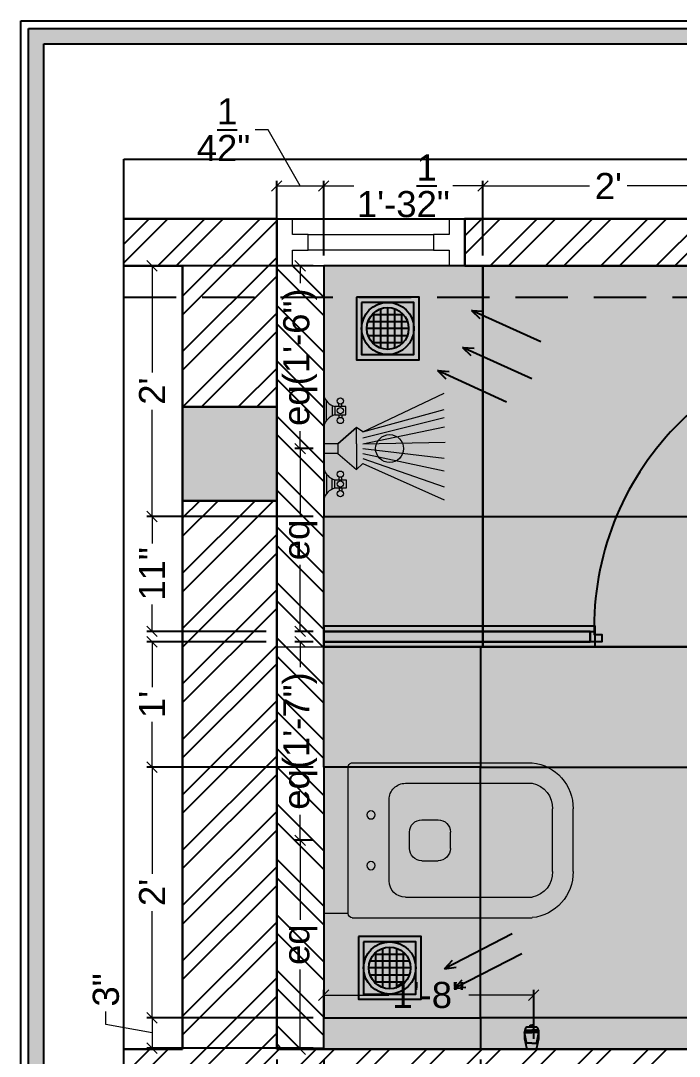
# Model space of a CAD drawing. Header units: millimetres. Extents: x 56222 to 3066687, y -650199 to -121287.
# Drawn here: x 155882.1 to 155945.1, y -180350.6 to -180251.5 of the extents above; entities that cross this region are included whole.
import ezdxf

# ---------------------------------------------------------------- set-up
doc = ezdxf.new("R2010")
doc.units = ezdxf.units.MM
doc.header["$MEASUREMENT"] = 0
doc.header["$PDMODE"] = 35
doc.linetypes.add('HIDDEN', pattern=[0.375, 0.25, -0.125])
doc.layers.get('Defpoints').update_dxf_attribs({"color": 220})
for name, color, linetype in [('AR ELE-5', 134, 'Continuous'), ('SANIT', 232, 'Continuous'), ('WC-DET', 8, 'Continuous')]:
    doc.layers.add(name, color=color, linetype=linetype)
for name, color, linetype, lineweight in [('BEAM', 160, 'HIDDEN', 25), ('COLUMN', 1, 'Continuous', 30), ('dim05', 1, 'Continuous', 13), ('ELEVATION', 250, 'Continuous', 9), ('FIRST FLOOR', 7, 'Continuous', 9), ('FIRST FLOOR ( DW_RAIL )', 7, 'Continuous', 9), ('FIRST FLOOR_( PLine )_', 251, 'Continuous', 30), ('FURNITURE', 32, 'Continuous', 9), ('NAME PLATE', 7, 'Continuous', 25), ('UTILITY', 48, 'Continuous', 9), ('wall', 7, 'Continuous', 30), ('XX~SLAB ( BEAM )~ ( DIM )', 7, 'Continuous', 9)]:
    doc.layers.add(name, color=color, linetype=linetype, lineweight=lineweight)
doc.layers.add('hatch', color=253, linetype='Continuous', lineweight=0, transparency=0.4)
doc.layers.add('XX~SLAB ( PLINE )', color=251, linetype='Continuous', plot=False)
doc.styles.add('Arial', font='arial.ttf')
doc.styles.get("Standard").update_dxf_attribs({"font": 'arial.ttf', "height": 6})
doc.dimstyles.new('ISO-25', dxfattribs={"dimtxt": 2.5, "dimasz": 1, "dimexe": 0.5, "dimexo": 1, "dimtad": 0, "dimdec": 1, "dimlunit": 4, "dimtxsty": 'Standard', "dimblk": 'OBLIQUE', "dimcen": 2.5, "dimclrd": 1, "dimclre": 1, "dimclrt": 5, "dimadec": 0, "dimazin": 0, "dimtfac": 1, "dimtdec": 1, "dimtmove": 0, "dimatfit": 3, "dimfxl": 1, "dimlwd": -1, "dimarcsym": 0})
pattern_1 = [(45, (2741.4445, 626.1896), (-2.65165043, 2.65165043), []), (45, (2743.2123, 626.1896), (-2.65165043, 2.65165043), [])]

# ---------------------------------------------------------------- blocks, each defined once
blk = doc.blocks.new('A$C07311617')
at = {"layer": 'UTILITY'}
h = blk.add_hatch(color=7, dxfattribs=at)
h.paths.add_polyline_path([(-3.127, 2.017), (-3.127, 0), (-3.743, 0), (-3.743, 0.463), (-3.743, 1.416)])
h.paths.add_polyline_path([(-3.127, 0), (-3.127, -0.463), (-3.127, -2.017), (-3.743, -1.592), (-3.743, -0.463), (-3.743, 0)])
h = blk.add_hatch(color=7, dxfattribs=at)
h.paths.add_polyline_path([(0, 0.463), (0, 0), (-1.347, 0), (-1.347, 0.463)])
h.paths.add_polyline_path([(0, 0), (0, -0.463), (-1.347, -0.463), (-1.347, 0)])
at = {"layer": 'UTILITY', "color": 7}
for p, q in [((-3.743, 1.416), (-11.524, 4.901)), ((-1.735, 3.788), (-1.735, 4.055)), ((-1.468, 3.788), (-1.468, 4.055)), ((-0.267, 2.443), (-0.267, 4.331)), ((-3.743, 0.939), (-11.524, 3.663)), ((-1.735, 2.987), (-1.735, 2.72)), ((-1.468, 2.987), (-1.468, 2.72)), ((-0.801, 3.901), (-0.801, 2.882)), ((-3.743, 0.463), (-11.524, 2.152)), ((-3.127, 2.017), (-3.743, 1.416)), ((-3.127, -0.463), (-3.127, 2.017)), ((-1.347, 0.463), (-3.127, 2.017)), ((-3.127, 0.463), (-3.127, 1.416)), ((-3.743, 0), (-11.524, 0.925)), ((-1.347, -0.463), (-1.347, 0.463)), ((-1.347, 0.463), (0, 0.463)), ((0, -0.463), (0, 0.463)), ((-3.743, -0.463), (-11.621, -0.605)), ((-3.743, -0.463), (-11.574, -2.089)), ((-3.127, -0.463), (-3.127, -2.017)), ((-1.347, -0.463), (-3.127, -2.017)), ((-1.347, -0.463), (0, -0.463)), ((-3.743, -1.027), (-11.524, -2.957)), ((-3.743, -1.592), (-11.524, -5.299)), ((-3.743, -1.592), (-11.524, -3.73)), ((-3.743, -1.592), (-3.127, -2.017)), ((-1.735, -3.219), (-1.735, -2.952)), ((-1.468, -3.219), (-1.468, -2.952)), ((-0.267, -2.676), (-0.267, -4.564)), ((-0.801, -4.133), (-0.801, -3.115)), ((-1.735, -4.02), (-1.735, -4.287)), ((-1.468, -4.02), (-1.468, -4.287))]:
    blk.add_line(p, q, dxfattribs=at)
for points in [[(-1.068, 2.987), (-2.136, 2.987), (-2.136, 3.788), (-1.068, 3.788)], [(-1.068, -3.219), (-2.136, -3.219), (-2.136, -4.02), (-1.068, -4.02)]]:
    blk.add_lwpolyline(points, close=True, dxfattribs=at)
for points in [[(-1.347, 0.463), (-3.127, 2.017)], [(-3.127, -2.017), (-1.347, -0.463)]]:
    blk.add_lwpolyline(points, dxfattribs=at)
for centre, radius in [((-1.602, 4.321), 0.298), ((-1.602, 3.387), 0.298), ((-1.602, 2.453), 0.298), ((-6.306, 0), 1.335), ((-1.602, -2.685), 0.298), ((-1.602, -3.62), 0.298), ((-1.602, -4.554), 0.298)]:
    blk.add_circle(centre, radius, dxfattribs=at)
for centre, start, end in [((-1.468, 5.256), 285.25514, 344.74494), ((-1.468, 1.518), 15.25506, 74.74486), ((-1.468, -1.751), 285.25514, 344.74494), ((-1.468, -5.488), 15.25506, 74.74486)]:
    blk.add_arc(centre, 1.522, start, end, dxfattribs=at)
blk = doc.blocks.new('A$C775F2B7C')
at = {"layer": 'WC-DET', "color": 7}
for points in [[(0.0199, 0.0758), (0.0069, 0.0758, 0.150223), (0, 0.0598), (0, 0.0369), (0.0069, 0.004, 0.333354), (0.0114, 0), (0.0248, 0), (0.0382, 0, 0.333354), (0.0427, 0.004), (0.0496, 0.0369), (0.0496, 0.0598, 0.150223), (0.0427, 0.0758), (0.0297, 0.0758)], [(0.0199, 0.0758), (0.0199, 0.0819, -0.414214), (0.0206, 0.0826), (0.0248, 0.0826)], [(0.0248, 0.0758), (0.0199, 0.0758, 0.150223)], [(0.0297, 0.0758), (0.0297, 0.0819, 0.414214), (0.0289, 0.0826), (0.0248, 0.0826)], [(0.025, 0.0202), (0.0118, 0.0202, -0.354974), (0.0072, 0.0233), (0, 0.0572)], [(0.0246, 0.0202), (0.0378, 0.0202, 0.354974), (0.0423, 0.0233), (0.0496, 0.0572)]]:
    blk.add_lwpolyline(points, format="xyb", dxfattribs=at)
blk.add_lwpolyline([(0.0297, 0.0758), (0.0248, 0.0758)], dxfattribs=at)
at = {"layer": 'WC-DET'}
for points in [[(0, 0.0575), (0.0248, 0.0575)], [(0.0005, 0.0627), (0.0248, 0.0627)], [(0.0011, 0.0651), (0.0248, 0.0651)], [(0.0485, 0.0651), (0.0248, 0.0651)], [(0.0491, 0.0627), (0.0248, 0.0627)], [(0.0496, 0.0575), (0.0248, 0.0575)]]:
    blk.add_lwpolyline(points, dxfattribs=at)
blk = doc.blocks.new('NAHNYsquare')
at = {"color": 253}
for p, q in [((3, -0.986), (3, -4.986)), ((4.491, -1.652), (1.509, -1.652)), ((1.667, -4.476), (1.667, -1.495)), ((2.333, -4.871), (2.333, -1.1)), ((3.667, -4.871), (3.667, -1.1)), ((4.333, -4.476), (4.333, -1.495)), ((4.886, -2.319), (1.114, -2.319)), ((5, -2.986), (1, -2.986)), ((4.886, -3.652), (1.114, -3.652)), ((4.491, -4.319), (1.509, -4.319))]:
    blk.add_line(p, q, dxfattribs=at)
for points in [[(0, -5.986), (6, -5.986), (6, 0.014), (0, 0.014)], [(0.5, -5.486), (5.5, -5.486), (5.5, -0.486), (0.5, -0.486)]]:
    blk.add_lwpolyline(points, close=True)
for radius in [2.5, 2]:
    blk.add_circle((3, -2.986), radius)
blk = doc.blocks.new('_Oblique')
at = {"layer": 'wall', "color": 0, "lineweight": -2}
blk.add_line((-0.5, -0.5), (0.5, 0.5), dxfattribs=at)
blk = doc.blocks.new('*D837')
at = {"layer": 'Defpoints', "color": 0, "lineweight": 25, "transparency": 16777216}
for p in [(155906.598, -180349.965), (155911.098, -180349.965), (155906.598, -180357.773)]:
    blk.add_point(p, dxfattribs=at)
at = {"layer": 'dim05', "color": 1, "linetype": 'Continuous', "lineweight": -2, "transparency": 16777216}
for p, q in [((155906.598, -180350.965), (155906.598, -180358.273)), ((155911.098, -180350.965), (155911.098, -180358.273))]:
    blk.add_line(p, q, dxfattribs=at)
at = {"layer": 'dim05', "color": 1, "linetype": 'Continuous', "transparency": 16777216}
for p, q in [((155911.098, -180357.773), (155906.598, -180357.773)), ((155908.848, -180357.773), (155911.368, -180367.129)), ((155911.368, -180367.129), (155912.618, -180367.129))]:
    blk.add_line(p, q, dxfattribs=at)
at = {"layer": 'dim05', "color": 1, "transparency": 16777216, "rotation": 180}
blk.add_blockref('_Oblique', (155906.598, -180357.773), dxfattribs=at)
at = {"layer": 'dim05', "color": 1, "transparency": 16777216}
blk.add_blockref('_Oblique', (155911.098, -180357.773), dxfattribs=at)
at = {"layer": 'dim05', "color": 5, "lineweight": 25, "transparency": 16777216, "insert": (155915.642, -180367.129), "char_height": 2.5, "attachment_point": 5, "style": 'Arial'}
blk.add_mtext('4{\\H1x;\\S1/2;}"', dxfattribs=at)
blk = doc.blocks.new('*D838')
at = {"layer": 'Defpoints', "color": 0, "lineweight": 25, "transparency": 16777216}
for p in [(155894.67, -180322.965), (155911.098, -180322.965), (155911.098, -180346.965)]:
    blk.add_point(p, dxfattribs=at)
at = {"layer": 'dim05', "color": 1, "linetype": 'Continuous', "lineweight": -2, "transparency": 16777216}
for p, q in [((155910.098, -180322.965), (155894.17, -180322.965)), ((155910.098, -180346.965), (155894.17, -180346.965))]:
    blk.add_line(p, q, dxfattribs=at)
at = {"layer": 'dim05', "color": 1, "linetype": 'Continuous', "transparency": 16777216}
for p, q in [((155894.67, -180322.965), (155894.67, -180333.169)), ((155894.67, -180346.965), (155894.67, -180336.762))]:
    blk.add_line(p, q, dxfattribs=at)
at = {"layer": 'dim05', "color": 1, "transparency": 16777216}
for p, rotation in [((155894.67, -180322.965), 90), ((155894.67, -180346.965), 270)]:
    blk.add_blockref('_Oblique', p, dxfattribs=dict(at, rotation=rotation))
at = {"layer": 'dim05', "color": 5, "lineweight": 25, "transparency": 16777216, "insert": (155894.67, -180334.965), "char_height": 2.5, "attachment_point": 5, "rotation": 90, "style": 'Arial'}
blk.add_mtext("2'", dxfattribs=at)
blk = doc.blocks.new('*D839')
at = {"layer": 'Defpoints', "color": 0, "lineweight": 25, "transparency": 16777216}
for p in [(155894.67, -180310.965), (155906.598, -180310.965), (155911.098, -180322.965)]:
    blk.add_point(p, dxfattribs=at)
at = {"layer": 'dim05', "color": 1, "linetype": 'Continuous', "lineweight": -2, "transparency": 16777216}
for p, q in [((155905.598, -180310.965), (155894.17, -180310.965)), ((155910.098, -180322.965), (155894.17, -180322.965))]:
    blk.add_line(p, q, dxfattribs=at)
at = {"layer": 'dim05', "color": 1, "linetype": 'Continuous', "transparency": 16777216}
for p, q in [((155894.67, -180310.965), (155894.67, -180315.308)), ((155894.67, -180322.965), (155894.67, -180318.623))]:
    blk.add_line(p, q, dxfattribs=at)
at = {"layer": 'dim05', "color": 1, "transparency": 16777216}
for p, rotation in [((155894.67, -180310.965), 90), ((155894.67, -180322.965), 270)]:
    blk.add_blockref('_Oblique', p, dxfattribs=dict(at, rotation=rotation))
at = {"layer": 'dim05', "color": 5, "lineweight": 25, "transparency": 16777216, "insert": (155894.67, -180316.965), "char_height": 2.5, "attachment_point": 5, "rotation": 90, "style": 'Arial'}
blk.add_mtext("1'", dxfattribs=at)
blk = doc.blocks.new('*D840')
at = {"layer": 'Defpoints', "color": 0, "lineweight": 25, "transparency": 16777216}
for p in [(155894.67, -180298.965), (155911.098, -180298.965), (155906.598, -180309.965)]:
    blk.add_point(p, dxfattribs=at)
at = {"layer": 'dim05', "color": 1, "linetype": 'Continuous', "lineweight": -2, "transparency": 16777216}
for p, q in [((155910.098, -180298.965), (155894.17, -180298.965)), ((155905.598, -180309.965), (155894.17, -180309.965))]:
    blk.add_line(p, q, dxfattribs=at)
at = {"layer": 'dim05', "color": 1, "linetype": 'Continuous', "transparency": 16777216}
for p, q in [((155894.67, -180298.965), (155894.67, -180301.55)), ((155894.67, -180309.965), (155894.67, -180307.381))]:
    blk.add_line(p, q, dxfattribs=at)
at = {"layer": 'dim05', "color": 1, "transparency": 16777216}
for p, rotation in [((155894.67, -180298.965), 90), ((155894.67, -180309.965), 270)]:
    blk.add_blockref('_Oblique', p, dxfattribs=dict(at, rotation=rotation))
at = {"layer": 'dim05', "color": 5, "lineweight": 25, "transparency": 16777216, "insert": (155894.67, -180304.465), "char_height": 2.5, "attachment_point": 5, "rotation": 90, "style": 'Arial'}
blk.add_mtext('11"', dxfattribs=at)
blk = doc.blocks.new('*D841')
at = {"layer": 'Defpoints', "color": 0, "lineweight": 25, "transparency": 16777216}
for p in [(155911.098, -180267.325), (155906.598, -180274.965), (155911.098, -180274.965)]:
    blk.add_point(p, dxfattribs=at)
at = {"layer": 'dim05', "color": 1, "linetype": 'Continuous', "transparency": 16777216}
for p, q in [((155905.782, -180261.934), (155904.532, -180261.934)), ((155908.848, -180267.325), (155905.782, -180261.934)), ((155906.598, -180267.325), (155911.098, -180267.325))]:
    blk.add_line(p, q, dxfattribs=at)
at = {"layer": 'dim05', "color": 1, "linetype": 'Continuous', "lineweight": -2, "transparency": 16777216}
for p, q in [((155906.598, -180273.965), (155906.598, -180266.825)), ((155911.098, -180273.965), (155911.098, -180266.825))]:
    blk.add_line(p, q, dxfattribs=at)
at = {"layer": 'dim05', "color": 1, "transparency": 16777216, "rotation": 180}
blk.add_blockref('_Oblique', (155906.598, -180267.325), dxfattribs=at)
at = {"layer": 'dim05', "color": 1, "transparency": 16777216}
blk.add_blockref('_Oblique', (155911.098, -180267.325), dxfattribs=at)
at = {"layer": 'dim05', "color": 5, "lineweight": 25, "transparency": 16777216, "insert": (155901.509, -180261.934), "char_height": 2.5, "attachment_point": 5, "style": 'Arial'}
blk.add_mtext('4{\\H1x;\\S1/2;}"', dxfattribs=at)
blk = doc.blocks.new('*D842')
at = {"layer": 'Defpoints', "color": 0, "lineweight": 25, "transparency": 16777216}
for p in [(155926.348, -180267.325), (155911.098, -180274.965), (155926.348, -180274.965)]:
    blk.add_point(p, dxfattribs=at)
at = {"layer": 'dim05', "color": 1, "linetype": 'Continuous', "lineweight": -2, "transparency": 16777216}
for p, q in [((155911.098, -180273.965), (155911.098, -180266.825)), ((155926.348, -180273.965), (155926.348, -180266.825))]:
    blk.add_line(p, q, dxfattribs=at)
at = {"layer": 'dim05', "color": 1, "linetype": 'Continuous', "transparency": 16777216}
for p, q in [((155911.098, -180267.325), (155913.981, -180267.325)), ((155926.348, -180267.325), (155923.464, -180267.325))]:
    blk.add_line(p, q, dxfattribs=at)
at = {"layer": 'dim05', "color": 1, "transparency": 16777216, "rotation": 180}
blk.add_blockref('_Oblique', (155911.098, -180267.325), dxfattribs=at)
at = {"layer": 'dim05', "color": 1, "transparency": 16777216}
blk.add_blockref('_Oblique', (155926.348, -180267.325), dxfattribs=at)
at = {"layer": 'dim05', "color": 5, "lineweight": 25, "transparency": 16777216, "insert": (155918.723, -180267.325), "char_height": 2.5, "attachment_point": 5, "style": 'Arial'}
blk.add_mtext('1\'-3{\\H1x;\\S1/2;}"', dxfattribs=at)
blk = doc.blocks.new('*D843')
at = {"layer": 'Defpoints', "color": 0, "lineweight": 25, "transparency": 16777216}
for p in [(155926.348, -180267.325), (155926.348, -180274.965), (155950.348, -180274.965)]:
    blk.add_point(p, dxfattribs=at)
at = {"layer": 'dim05', "color": 1, "linetype": 'Continuous', "lineweight": -2, "transparency": 16777216}
for p, q in [((155926.348, -180273.965), (155926.348, -180266.825)), ((155950.348, -180273.965), (155950.348, -180266.825))]:
    blk.add_line(p, q, dxfattribs=at)
at = {"layer": 'dim05', "color": 1, "linetype": 'Continuous', "transparency": 16777216}
for p, q in [((155926.348, -180267.325), (155936.551, -180267.325)), ((155950.348, -180267.325), (155940.144, -180267.325))]:
    blk.add_line(p, q, dxfattribs=at)
at = {"layer": 'dim05', "color": 1, "transparency": 16777216, "rotation": 180}
blk.add_blockref('_Oblique', (155926.348, -180267.325), dxfattribs=at)
at = {"layer": 'dim05', "color": 1, "transparency": 16777216}
blk.add_blockref('_Oblique', (155950.348, -180267.325), dxfattribs=at)
at = {"layer": 'dim05', "color": 5, "lineweight": 25, "transparency": 16777216, "insert": (155938.348, -180267.325), "char_height": 2.5, "attachment_point": 5, "style": 'Arial'}
blk.add_mtext("2'", dxfattribs=at)
blk = doc.blocks.new('*D854')
at = {"layer": 'Defpoints', "color": 0, "lineweight": 25, "transparency": 16777216}
for p in [(155926.098, -180349.965), (155950.348, -180349.965), (155950.348, -180357.773)]:
    blk.add_point(p, dxfattribs=at)
at = {"layer": 'dim05', "color": 1, "linetype": 'Continuous', "lineweight": -2, "transparency": 16777216}
for p, q in [((155926.098, -180350.965), (155926.098, -180358.273)), ((155950.348, -180350.965), (155950.348, -180358.273))]:
    blk.add_line(p, q, dxfattribs=at)
at = {"layer": 'dim05', "color": 1, "linetype": 'Continuous', "transparency": 16777216}
for p, q in [((155926.098, -180357.773), (155936.426, -180357.773)), ((155950.348, -180357.773), (155940.019, -180357.773))]:
    blk.add_line(p, q, dxfattribs=at)
at = {"layer": 'dim05', "color": 1, "transparency": 16777216, "rotation": 180}
blk.add_blockref('_Oblique', (155926.098, -180357.773), dxfattribs=at)
at = {"layer": 'dim05', "color": 1, "transparency": 16777216}
blk.add_blockref('_Oblique', (155950.348, -180357.773), dxfattribs=at)
at = {"layer": 'dim05', "color": 5, "lineweight": 25, "transparency": 16777216, "insert": (155938.223, -180357.773), "char_height": 2.5, "attachment_point": 5, "style": 'Arial'}
blk.add_mtext("2'", dxfattribs=at)
blk = doc.blocks.new('*D855')
at = {"layer": 'Defpoints', "color": 0, "lineweight": 25, "transparency": 16777216}
for p in [(155911.098, -180349.965), (155926.098, -180349.965), (155911.098, -180357.773)]:
    blk.add_point(p, dxfattribs=at)
at = {"layer": 'dim05', "color": 1, "linetype": 'Continuous', "lineweight": -2, "transparency": 16777216}
for p, q in [((155911.098, -180350.965), (155911.098, -180358.273)), ((155926.098, -180350.965), (155926.098, -180358.273))]:
    blk.add_line(p, q, dxfattribs=at)
at = {"layer": 'dim05', "color": 1, "linetype": 'Continuous', "transparency": 16777216}
for p, q in [((155911.098, -180357.773), (155914.767, -180357.773)), ((155926.098, -180357.773), (155922.428, -180357.773))]:
    blk.add_line(p, q, dxfattribs=at)
at = {"layer": 'dim05', "color": 1, "transparency": 16777216, "rotation": 180}
blk.add_blockref('_Oblique', (155911.098, -180357.773), dxfattribs=at)
at = {"layer": 'dim05', "color": 1, "transparency": 16777216}
blk.add_blockref('_Oblique', (155926.098, -180357.773), dxfattribs=at)
at = {"layer": 'dim05', "color": 5, "lineweight": 25, "transparency": 16777216, "insert": (155918.598, -180357.773), "char_height": 2.5, "attachment_point": 5, "style": 'Arial'}
blk.add_mtext('1\'-3"', dxfattribs=at)
blk = doc.blocks.new('*D856')
at = {"layer": 'Defpoints', "color": 0, "lineweight": 25, "transparency": 16777216}
for p in [(155911.098, -180346.965), (155894.67, -180349.871), (155911.098, -180349.871)]:
    blk.add_point(p, dxfattribs=at)
at = {"layer": 'dim05', "color": 1, "linetype": 'Continuous', "transparency": 16777216}
for p, q in [((155890.26, -180347.604), (155890.26, -180346.354)), ((155894.67, -180346.965), (155894.67, -180349.871)), ((155894.67, -180348.418), (155890.26, -180347.604))]:
    blk.add_line(p, q, dxfattribs=at)
at = {"layer": 'dim05', "color": 1, "linetype": 'Continuous', "lineweight": -2, "transparency": 16777216}
for p, q in [((155910.098, -180346.965), (155894.17, -180346.965)), ((155910.098, -180349.871), (155894.17, -180349.871))]:
    blk.add_line(p, q, dxfattribs=at)
at = {"layer": 'dim05', "color": 1, "transparency": 16777216}
for p, rotation in [((155894.67, -180346.965), 90), ((155894.67, -180349.871), 270)]:
    blk.add_blockref('_Oblique', p, dxfattribs=dict(at, rotation=rotation))
at = {"layer": 'dim05', "color": 5, "lineweight": 25, "transparency": 16777216, "insert": (155890.26, -180344.293), "char_height": 2.5, "attachment_point": 5, "rotation": 90, "style": 'Arial'}
blk.add_mtext('3"', dxfattribs=at)
blk = doc.blocks.new('*D858')
at = {"layer": 'Defpoints', "color": 0, "lineweight": 25, "transparency": 16777216}
for p in [(155894.67, -180274.965), (155911.098, -180274.965), (155911.098, -180298.965)]:
    blk.add_point(p, dxfattribs=at)
at = {"layer": 'dim05', "color": 1, "linetype": 'Continuous', "lineweight": -2, "transparency": 16777216}
for p, q in [((155910.098, -180274.965), (155894.17, -180274.965)), ((155910.098, -180298.965), (155894.17, -180298.965))]:
    blk.add_line(p, q, dxfattribs=at)
at = {"layer": 'dim05', "color": 1, "linetype": 'Continuous', "transparency": 16777216}
for p, q in [((155894.67, -180274.965), (155894.67, -180285.169)), ((155894.67, -180298.965), (155894.67, -180288.762))]:
    blk.add_line(p, q, dxfattribs=at)
at = {"layer": 'dim05', "color": 1, "transparency": 16777216}
for p, rotation in [((155894.67, -180274.965), 90), ((155894.67, -180298.965), 270)]:
    blk.add_blockref('_Oblique', p, dxfattribs=dict(at, rotation=rotation))
at = {"layer": 'dim05', "color": 5, "lineweight": 25, "transparency": 16777216, "insert": (155894.67, -180286.965), "char_height": 2.5, "attachment_point": 5, "rotation": 90, "style": 'Arial'}
blk.add_mtext("2'", dxfattribs=at)
blk = doc.blocks.new('A$C3EC62B37')
at = {"layer": 'FURNITURE', "lineweight": 30, "ltscale": 0.25, "true_color": 0xffffff}
h = blk.add_hatch(color=7, dxfattribs=at)
h.dxf.hatch_style = 1
h.paths.add_polyline_path([(-12.217, 0), (-12.217, 2.348), (-26.261, 2.348), (-26.261, 0)])
h.paths.add_polyline_path([(-26.261, 2.348), (-12.217, 2.348, 0.414214), (-11.826, 2.739), (-11.826, 19.957, 0.388639), (-16.239, 23.87), (-22.378, 23.87, 0.379499), (-26.652, 19.957), (-26.652, 2.739, 0.414214)])
h.paths.add_polyline_path([(-15.348, 6.261), (-23.13, 6.261, -0.414214), (-24.695, 7.826), (-24.695, 19.957, -0.349567), (-22.372, 21.913), (-16.239, 21.913, -0.364948), (-13.782, 19.957), (-13.782, 7.826, -0.414214)], flags=16)
h.paths.add_polyline_path([(-18.456, 8.217), (-20.022, 8.217, -0.414214), (-21.195, 9.391), (-21.195, 10.957, -0.414214), (-20.022, 12.13), (-18.456, 12.13, -0.414214), (-17.282, 10.957), (-17.282, 9.391, -0.414214)], flags=0)
h.paths.add_polyline_path([(-22.056, 4.525, -1), (-21.273, 4.525, -1)], flags=16)
at = {"layer": 'FURNITURE', "color": 0, "linetype": 'ByBlock', "lineweight": -2}
for p, q in [((-22.239, 23.87), (-16.239, 23.87)), ((-22.239, 21.913), (-16.239, 21.913)), ((-26.652, 2.739), (-26.652, 19.957)), ((-24.695, 7.826), (-24.695, 19.957)), ((-13.782, 7.826), (-13.782, 19.957)), ((-11.826, 2.739), (-11.826, 19.957)), ((-20.022, 12.13), (-18.456, 12.13)), ((-21.195, 9.391), (-21.195, 10.957)), ((-17.282, 9.391), (-17.282, 10.957)), ((-20.022, 8.217), (-18.456, 8.217)), ((-23.13, 6.261), (-15.348, 6.261)), ((-26.261, 2.348), (-12.217, 2.348)), ((-26.261, 2.348), (-26.261, 0)), ((-12.217, 2.348), (-12.217, 0)), ((-26.261, 0), (-12.217, 0)), ((-26.261, 0), (-12.217, 0))]:
    blk.add_line(p, q, dxfattribs=at)
for centre in [(-21.665, 4.525), (-16.813, 4.525)]:
    blk.add_circle(centre, 0.391, dxfattribs=at)
for centre, radius, start, end in [((-22.308, 19.503), 4.367, 89.08725, 174.03952), ((-16.169, 19.503), 4.367, 5.96048, 90.91275), ((-22.305, 19.476), 2.438, 88.43702, 168.63483), ((-16.172, 19.476), 2.438, 11.36517, 91.56298), ((-20.022, 10.957), 1.174, 90, 180), ((-18.456, 10.957), 1.174, 0, 90), ((-20.022, 9.391), 1.174, 180, 270), ((-18.456, 9.391), 1.174, 270, 0), ((-23.13, 7.826), 1.565, 180, 270), ((-15.348, 7.826), 1.565, 270, 0), ((-26.261, 2.739), 0.391, 180, 270), ((-12.217, 2.739), 0.391, 270, 0)]:
    blk.add_arc(centre, radius, start, end, dxfattribs=at)
blk = doc.blocks.new('*D889')
at = {"layer": 'Defpoints', "color": 0, "lineweight": 25, "transparency": 16777216}
for p in [(155931.202, -180344.794), (155911.098, -180349.871), (155931.202, -180349.965)]:
    blk.add_point(p, dxfattribs=at)
at = {"layer": 'dim05', "color": 1, "linetype": 'Continuous', "lineweight": -2, "transparency": 16777216}
for p, q in [((155911.098, -180348.871), (155911.098, -180344.294)), ((155931.202, -180348.965), (155931.202, -180344.294))]:
    blk.add_line(p, q, dxfattribs=at)
at = {"layer": 'dim05', "color": 1, "linetype": 'Continuous', "transparency": 16777216}
for p, q in [((155911.098, -180344.794), (155917.32, -180344.794)), ((155931.202, -180344.794), (155924.98, -180344.794))]:
    blk.add_line(p, q, dxfattribs=at)
at = {"layer": 'dim05', "color": 1, "transparency": 16777216, "rotation": 180}
blk.add_blockref('_Oblique', (155911.098, -180344.794), dxfattribs=at)
at = {"layer": 'dim05', "color": 1, "transparency": 16777216}
blk.add_blockref('_Oblique', (155931.202, -180344.794), dxfattribs=at)
at = {"layer": 'dim05', "color": 5, "lineweight": 25, "transparency": 16777216, "insert": (155921.15, -180344.794), "char_height": 2.5, "attachment_point": 5, "style": 'Arial'}
blk.add_mtext('1\'-8"', dxfattribs=at)
blk = doc.blocks.new('*D890')
at = {"layer": 'Defpoints', "color": 0, "lineweight": 25, "transparency": 16777216}
for p in [(155908.848, -180329.965), (155911.098, -180329.965), (155911.098, -180349.965)]:
    blk.add_point(p, dxfattribs=at)
at = {"layer": 'dim05', "color": 1, "linetype": 'Continuous', "lineweight": -2, "transparency": 16777216}
for p, q in [((155910.098, -180329.965), (155908.348, -180329.965)), ((155910.098, -180349.965), (155908.348, -180349.965))]:
    blk.add_line(p, q, dxfattribs=at)
at = {"layer": 'dim05', "color": 1, "linetype": 'Continuous', "transparency": 16777216}
for p, q in [((155908.848, -180329.965), (155908.848, -180337.587)), ((155908.848, -180349.965), (155908.848, -180342.343))]:
    blk.add_line(p, q, dxfattribs=at)
at = {"layer": 'dim05', "color": 1, "transparency": 16777216}
for p, rotation in [((155908.848, -180329.965), 90), ((155908.848, -180349.965), 270)]:
    blk.add_blockref('_Oblique', p, dxfattribs=dict(at, rotation=rotation))
at = {"layer": 'dim05', "color": 5, "lineweight": 25, "transparency": 16777216, "insert": (155908.848, -180339.965), "char_height": 2.5, "attachment_point": 5, "rotation": 90, "style": 'Arial'}
blk.add_mtext('eq', dxfattribs=at)
blk = doc.blocks.new('*D891')
at = {"layer": 'Defpoints', "color": 0, "lineweight": 25, "transparency": 16777216}
for p in [(155908.848, -180310.965), (155911.098, -180310.965), (155911.098, -180329.965)]:
    blk.add_point(p, dxfattribs=at)
at = {"layer": 'dim05', "color": 1, "linetype": 'Continuous', "lineweight": -2, "transparency": 16777216}
for p, q in [((155910.098, -180310.965), (155908.348, -180310.965)), ((155910.098, -180329.965), (155908.348, -180329.965))]:
    blk.add_line(p, q, dxfattribs=at)
at = {"layer": 'dim05', "color": 1, "linetype": 'Continuous', "transparency": 16777216}
for p, q in [((155908.848, -180310.965), (155908.848, -180313.385)), ((155908.848, -180329.965), (155908.848, -180327.546))]:
    blk.add_line(p, q, dxfattribs=at)
at = {"layer": 'dim05', "color": 1, "transparency": 16777216}
for p, rotation in [((155908.848, -180310.965), 90), ((155908.848, -180329.965), 270)]:
    blk.add_blockref('_Oblique', p, dxfattribs=dict(at, rotation=rotation))
at = {"layer": 'dim05', "color": 5, "lineweight": 25, "transparency": 16777216, "insert": (155908.848, -180320.465), "char_height": 2.5, "attachment_point": 5, "rotation": 90, "style": 'Arial'}
blk.add_mtext('eq(1\'-7")', dxfattribs=at)
blk = doc.blocks.new('*D892')
at = {"layer": 'Defpoints', "color": 0, "lineweight": 25, "transparency": 16777216}
for p in [(155908.848, -180292.465), (155911.098, -180292.465), (155911.098, -180309.965)]:
    blk.add_point(p, dxfattribs=at)
at = {"layer": 'dim05', "color": 1, "linetype": 'Continuous', "lineweight": -2, "transparency": 16777216}
for p, q in [((155910.098, -180292.465), (155908.348, -180292.465)), ((155910.098, -180309.965), (155908.348, -180309.965))]:
    blk.add_line(p, q, dxfattribs=at)
at = {"layer": 'dim05', "color": 1, "linetype": 'Continuous', "transparency": 16777216}
for p, q in [((155908.848, -180292.465), (155908.848, -180298.837)), ((155908.848, -180309.965), (155908.848, -180303.593))]:
    blk.add_line(p, q, dxfattribs=at)
at = {"layer": 'dim05', "color": 1, "transparency": 16777216}
for p, rotation in [((155908.848, -180292.465), 90), ((155908.848, -180309.965), 270)]:
    blk.add_blockref('_Oblique', p, dxfattribs=dict(at, rotation=rotation))
at = {"layer": 'dim05', "color": 5, "lineweight": 25, "transparency": 16777216, "insert": (155908.848, -180301.215), "char_height": 2.5, "attachment_point": 5, "rotation": 90, "style": 'Arial'}
blk.add_mtext('eq', dxfattribs=at)
blk = doc.blocks.new('*D893')
at = {"layer": 'Defpoints', "color": 0, "lineweight": 25, "transparency": 16777216}
for p in [(155908.848, -180274.965), (155911.098, -180274.965), (155911.098, -180292.465)]:
    blk.add_point(p, dxfattribs=at)
at = {"layer": 'dim05', "color": 1, "linetype": 'Continuous', "lineweight": -2, "transparency": 16777216}
for p, q in [((155910.098, -180274.965), (155908.348, -180274.965)), ((155910.098, -180292.465), (155908.348, -180292.465))]:
    blk.add_line(p, q, dxfattribs=at)
at = {"layer": 'dim05', "color": 1, "linetype": 'Continuous', "transparency": 16777216}
for p, q in [((155908.848, -180274.965), (155908.848, -180276.635)), ((155908.848, -180292.465), (155908.848, -180290.796))]:
    blk.add_line(p, q, dxfattribs=at)
at = {"layer": 'dim05', "color": 1, "transparency": 16777216}
for p, rotation in [((155908.848, -180274.965), 90), ((155908.848, -180292.465), 270)]:
    blk.add_blockref('_Oblique', p, dxfattribs=dict(at, rotation=rotation))
at = {"layer": 'dim05', "color": 5, "lineweight": 25, "transparency": 16777216, "insert": (155908.848, -180283.715), "char_height": 2.5, "attachment_point": 5, "rotation": 90, "style": 'Arial'}
blk.add_mtext('eq(1\'-6")', dxfattribs=at)

msp = doc.modelspace()

# ---------------------------------------------------------------- hatches: boundary and pattern name
at = {"layer": 'hatch', "linetype": 'Continuous', "lineweight": 25}
h = msp.add_hatch(dxfattribs=at)
h.set_pattern_fill('ANSI32', color=256, scale=10, style=0)
h.set_pattern_definition(pattern_1)
h.paths.add_polyline_path([(155906.598, -180270.465), (155891.974, -180270.465), (155891.974, -180274.965), (155897.598, -180274.965), (155897.598, -180288.465), (155906.598, -180288.465)])
h = msp.add_hatch(dxfattribs=at)
h.set_pattern_fill('ANSI32', color=256, scale=10, style=0)
h.set_pattern_definition(pattern_1)
h.paths.add_polyline_path([(155968.098, -180349.965), (155906.598, -180349.965), (155906.598, -180297.465), (155897.598, -180297.465), (155897.598, -180349.965), (155891.974, -180349.965), (155891.974, -180354.465), (155902.098, -180354.465), (155902.098, -180361.46), (155906.598, -180361.46), (155906.598, -180354.465), (155968.098, -180354.465)])
h.paths.add_polyline_path([(155906.598, -180270.465), (155891.974, -180270.465), (155891.974, -180274.965), (155897.598, -180274.965), (155897.598, -180288.465), (155906.598, -180288.465)])
h.paths.add_polyline_path([(156007.098, -180274.965), (156009.658, -180274.965), (156009.658, -180270.465), (155924.598, -180270.465), (155924.598, -180274.965), (155998.098, -180274.965), (155998.098, -180288.465), (156007.098, -180288.465)])
h.paths.add_polyline_path([(156002.598, -180297.465), (155998.098, -180297.465), (155998.098, -180361.46), (156002.598, -180361.46)])
h = msp.add_hatch(dxfattribs=at)
h.set_pattern_fill('ANSI32', color=256, scale=10, angle=90, style=0)
h.set_pattern_definition([(135, (2741.4445, 626.1896), (-2.65165043, -2.65165043), []), (135, (2741.4445, 627.9574), (-2.65165043, -2.65165043), [])])
h.paths.add_polyline_path([(155911.098, -180309.472), (155906.598, -180309.472), (155906.598, -180349.871), (155911.098, -180349.871), (155911.098, -180346.965), (155911.098, -180322.965)])
h.paths.add_polyline_path([(155911.098, -180292.003), (155911.097, -180292.003), (155911.098, -180292.928), (155912.445, -180292.927), (155912.445, -180292.002), (155911.098, -180292.003), (155911.098, -180292.928), (155911.098, -180292.928), (155911.097, -180292.003), (155911.098, -180274.965), (155906.598, -180274.965), (155906.598, -180309.472), (155911.098, -180309.472)])
h = msp.add_hatch(dxfattribs=at)
h.set_pattern_fill('AR-CONC', color=256, scale=0.5)
h.set_pattern_definition([(50, (2741.4445, 626.1896), (3.586300913, -0.313760675), [0.375, -4.125]), (355, (2741.4445, 626.1896), (-0.69375667, 3.76096067), [0.3, -3.3]), (100.4514445, (2741.7434, 626.1635), (2.892544234, 3.447199955), [0.31870096, -3.50571056]), (46.1842, (2741.4445, 627.1896), (5.33620665, -0.8275964), [0.5625, -6.1875]), (96.6356355, (2741.889, 627.1206), (4.67330973, 4.870593), [0.47805171, -5.2585688]), (351.184164, (2741.4445, 627.1896), (4.67330973, 4.870593), [0.45, -4.95]), (21, (2741.9445, 626.9396), (2.98453526, -2.013094453), [0.375, -4.125]), (326, (2741.9445, 626.9396), (1.21657666, 3.625750225), [0.3, -3.3]), (71.4514447, (2742.1932, 626.772), (4.201111884, 1.612655764), [0.31870095, -3.50571056]), (37.5, (2741.4445, 626.1896), (0.0607992766, 1.664469269), [0, -3.26, 0, -3.35, 0, -3.3125]), (7.5, (2741.4445, 626.1896), (1.315347687, 1.97205856), [0, -1.91, 0, -3.185, 0, -1.2625]), (327.5, (2740.3295, 626.1896), (2.669112181, -0.112774359), [0, -1.25, 0, -3.9, 0, -5.175]), (317.5, (2739.8295, 626.1896), (2.915930847, 0.500524912), [0, -1.625, 0, -2.59, 0, -3.675])])
h.paths.add_polyline_path([(156007.098, -180288.465), (155998.098, -180288.465), (155998.098, -180297.465), (156007.098, -180297.465)])
h.paths.add_polyline_path([(155906.598, -180288.465), (155897.598, -180288.465), (155897.598, -180297.465), (155906.598, -180297.465)])
h = msp.add_hatch(color=256, dxfattribs=at)
h.dxf.hatch_style = 1
h.paths.add_polyline_path([(155911.098, -180311.459), (155937.094, -180311.459), (155937.094, -180309.472), (155911.098, -180309.472)])
at = {"layer": 'NAME PLATE', "true_color": 0xd39e00}
h = msp.add_hatch(color=42, dxfattribs=at)
h.paths.add_polyline_path([(155882.832, -180399.766), (156092.43, -180399.766), (156092.43, -180252.235), (155882.832, -180252.235)])
h.paths.add_polyline_path([(155884.303, -180398.295), (156090.959, -180398.295), (156090.959, -180253.706), (155884.303, -180253.706)], flags=16)
at = {"layer": 'XX~SLAB ( BEAM )~ ( DIM )', "linetype": 'Continuous', "lineweight": 25, "true_color": 0x465e1c, "transparency": 33554556}
h = msp.add_hatch(color=69, dxfattribs=at)
h.dxf.hatch_style = 1
h.paths.add_polyline_path([(155998.098, -180322.965), (155974.098, -180322.965), (155974.098, -180346.965), (155998.098, -180346.965)])
h.paths.add_polyline_path([(155974.098, -180322.965), (155950.348, -180322.965), (155950.348, -180346.965), (155974.098, -180346.965)])
h.paths.add_polyline_path([(155950.348, -180322.965), (155926.098, -180322.965), (155926.098, -180346.965), (155950.348, -180346.965)])
h.paths.add_polyline_path([(155926.098, -180322.965), (155911.098, -180322.965), (155911.098, -180346.965), (155926.098, -180346.965)])
h.paths.add_polyline_path([(155926.098, -180311.459), (155911.098, -180311.459), (155911.098, -180322.965), (155926.098, -180322.965)])
h.paths.add_polyline_path([(155950.348, -180311.459), (155926.348, -180311.459), (155926.098, -180311.459), (155926.098, -180322.965), (155950.348, -180322.965)])
h.paths.add_polyline_path([(155974.098, -180298.965), (155967.091, -180298.965), (155967.091, -180311.465), (155965.104, -180311.465), (155950.348, -180311.462), (155950.348, -180322.965), (155974.098, -180322.965)])
h.paths.add_polyline_path([(155998.098, -180298.965), (155974.098, -180298.965), (155974.098, -180322.965), (155998.098, -180322.965)])
h.paths.add_polyline_path([(155998.098, -180274.965), (155974.098, -180274.965), (155974.098, -180298.965), (155998.098, -180298.965)])
h.paths.add_polyline_path([(155974.098, -180274.965), (155967.091, -180274.965), (155967.091, -180298.965), (155974.098, -180298.965)])
h.paths.add_polyline_path([(155965.104, -180274.965), (155950.348, -180274.965), (155950.348, -180298.965), (155965.104, -180298.965)])
h.paths.add_polyline_path([(155965.104, -180298.965), (155950.348, -180298.965), (155950.348, -180311.459), (155965.104, -180311.459)])
h.paths.add_polyline_path([(155950.348, -180274.965), (155926.348, -180274.965), (155926.348, -180298.965), (155950.348, -180298.965)])
h.paths.add_polyline_path([(155950.348, -180298.965), (155926.348, -180298.965), (155926.348, -180309.472), (155937.094, -180309.472), (155937.094, -180311.459), (155950.348, -180311.459)])
h.paths.add_polyline_path([(155926.348, -180274.965), (155911.098, -180274.965), (155911.098, -180298.965), (155926.348, -180298.965)])
h.paths.add_polyline_path([(155926.348, -180298.965), (155911.098, -180298.965), (155911.098, -180309.472), (155926.348, -180309.472)])
h.paths.add_polyline_path([(155998.098, -180346.965), (155974.098, -180346.965), (155974.098, -180349.965), (155998.098, -180349.965)])
h.paths.add_polyline_path([(155974.098, -180346.965), (155950.348, -180346.965), (155950.348, -180349.965), (155974.098, -180349.965)])
h.paths.add_polyline_path([(155950.348, -180346.965), (155926.098, -180346.965), (155926.098, -180349.965), (155950.348, -180349.965)])
h.paths.add_polyline_path([(155926.098, -180346.965), (155911.098, -180346.965), (155911.098, -180349.965), (155926.098, -180349.965)])

# ---------------------------------------------------------------- linework, layer by layer
at = {"color": 251, "true_color": 0x636466}
for p, q in [((155931.871, -180282.254), (155925.251, -180279.231)), ((155925.251, -180279.231), (155926.369, -180279.318)), ((155925.251, -180279.231), (155926.048, -180280.019)), ((155931.018, -180285.802), (155924.398, -180282.779)), ((155924.398, -180282.779), (155925.516, -180282.866)), ((155924.398, -180282.779), (155925.196, -180283.567)), ((155928.613, -180288.008), (155921.993, -180284.985)), ((155921.993, -180284.985), (155923.111, -180285.072)), ((155921.993, -180284.985), (155922.79, -180285.772)), ((155929.13, -180338.939), (155922.66, -180342.269)), ((155922.66, -180342.269), (155923.419, -180341.445)), ((155930.068, -180340.825), (155923.598, -180344.156)), ((155922.66, -180342.269), (155923.772, -180342.13)), ((155923.598, -180344.156), (155924.357, -180343.331)), ((155923.598, -180344.156), (155924.71, -180344.016))]:
    msp.add_line(p, q, dxfattribs=at)
at = {"layer": 'AR ELE-5'}
msp.add_lwpolyline([(155936.598, -180309.965), (155936.998, -180309.965), (155936.998, -180310.265), (155937.726, -180310.265), (155937.726, -180310.965), (155936.598, -180310.965)], close=True, dxfattribs=at)
at = {"layer": 'AR ELE-5', "linetype": 'Continuous', "lineweight": 25}
msp.add_arc((155964.473, -180309.55), 27.484, 90, 181.49213, dxfattribs=at)
at = {"layer": 'BEAM', "ltscale": 20}
msp.add_line((155891.974, -180277.965), (156009.658, -180277.965), dxfattribs=at)
at = {"layer": 'COLUMN'}
msp.add_lwpolyline([(155897.598, -180288.465), (155906.598, -180288.465), (155906.598, -180297.465), (155897.598, -180297.465)], close=True, dxfattribs=at)
at = {"layer": 'ELEVATION', "lineweight": 25, "transparency": 33554600}
msp.add_lwpolyline([(155891.974, -180264.752), (156009.658, -180264.752), (156009.658, -180361.46), (155891.974, -180361.46)], close=True, dxfattribs=at)
at = {"layer": 'FIRST FLOOR'}
for p, q in [((155891.974, -180270.465), (156009.658, -180270.465)), ((155906.598, -180349.965), (155906.598, -180270.465)), ((155924.598, -180274.965), (155924.598, -180270.465)), ((155891.974, -180274.965), (155897.598, -180274.965)), ((155897.598, -180349.965), (155897.598, -180274.965)), ((155906.598, -180274.965), (155998.098, -180274.965)), ((155891.974, -180349.965), (155897.598, -180349.965)), ((155906.598, -180349.965), (155998.098, -180349.965))]:
    msp.add_line(p, q, dxfattribs=at)
at = {"layer": 'FIRST FLOOR ( DW_RAIL )'}
msp.add_lwpolyline([(155924.598, -180270.465), (155923.098, -180270.465), (155923.098, -180271.965), (155921.598, -180271.965), (155921.598, -180273.465), (155909.598, -180273.465), (155909.598, -180271.965), (155908.098, -180271.965), (155908.098, -180270.465), (155906.598, -180270.465), (155906.598, -180274.965), (155908.098, -180274.965), (155908.098, -180273.465), (155909.598, -180273.465), (155909.598, -180271.965), (155921.598, -180271.965), (155921.598, -180273.465), (155923.098, -180273.465), (155923.098, -180274.965), (155924.598, -180274.965), (155924.598, -180270.465), (155906.598, -180270.465), (155906.598, -180274.965), (155924.598, -180274.965)], close=True, dxfattribs=at)
at = {"layer": 'FIRST FLOOR_( PLine )_'}
for p, q in [((155906.598, -180270.465), (155891.974, -180270.465)), ((155906.598, -180349.965), (155906.598, -180270.465)), ((155891.974, -180274.965), (155897.598, -180274.965)), ((155897.598, -180274.965), (155897.598, -180349.965)), ((155897.598, -180349.965), (155891.974, -180349.965)), ((155968.098, -180349.965), (155906.598, -180349.965))]:
    msp.add_line(p, q, dxfattribs=at)
msp.add_lwpolyline([(156009.658, -180270.465), (155924.598, -180270.465), (155924.598, -180274.965), (155998.098, -180274.965), (155998.098, -180361.46)], dxfattribs=at)
at = {"layer": 'FURNITURE', "color": 5, "lineweight": 30, "ltscale": 10000}
for p, q in [((155911.098, -180309.965), (155936.598, -180309.965)), ((155936.598, -180309.965), (155936.598, -180310.965)), ((155911.098, -180310.965), (155936.598, -180310.965))]:
    msp.add_line(p, q, dxfattribs=at)
at = {"layer": 'FURNITURE'}
for points in [[(155906.598, -180311.459), (155911.098, -180311.459), (155911.098, -180274.965), (155906.598, -180274.965)], [(155911.098, -180349.871), (155906.598, -180349.871), (155906.598, -180311.459), (155911.098, -180311.459)]]:
    msp.add_lwpolyline(points, close=True, dxfattribs=at)
at = {"layer": 'NAME PLATE', "color": 42, "true_color": 0xd39e00}
for points in [[(155882.097, -180251.5), (156093.165, -180251.5), (156093.165, -180400.501), (155882.097, -180400.501)], [(155882.832, -180252.235), (156092.43, -180252.235), (156092.43, -180399.766), (155882.832, -180399.766)], [(155884.303, -180253.706), (156090.959, -180253.706), (156090.959, -180398.295), (155884.303, -180398.295)]]:
    msp.add_lwpolyline(points, close=True, dxfattribs=at)
at = {"layer": 'XX~SLAB ( BEAM )~ ( DIM )', "color": 67, "linetype": 'Continuous', "lineweight": 25, "true_color": 0x727430}
msp.add_line((155933.104, -180311.459), (155967.091, -180311.459), dxfattribs=at)
for points in [[(155926.348, -180274.965), (155911.098, -180274.965), (155911.098, -180298.965), (155926.348, -180298.965)], [(155950.348, -180274.965), (155926.348, -180274.965), (155926.348, -180298.965), (155950.348, -180298.965)], [(155926.348, -180311.459), (155911.098, -180311.459), (155911.098, -180298.965), (155926.348, -180298.965)], [(155950.348, -180311.459), (155926.348, -180311.459), (155926.348, -180298.965), (155950.348, -180298.965)], [(155926.098, -180322.965), (155911.098, -180322.965), (155911.098, -180346.965), (155926.098, -180346.965)], [(155926.098, -180322.965), (155950.348, -180322.965), (155950.348, -180346.965), (155926.098, -180346.965)], [(155926.098, -180349.965), (155911.098, -180349.965), (155911.098, -180346.965), (155926.098, -180346.965)], [(155926.098, -180349.965), (155950.348, -180349.965), (155950.348, -180346.965), (155926.098, -180346.965)]]:
    msp.add_lwpolyline(points, close=True, dxfattribs=at)
at = {"layer": 'XX~SLAB ( BEAM )~ ( DIM )', "color": 27, "lineweight": 25, "true_color": 0x7d5120}
msp.add_lwpolyline([(155937.094, -180311.459), (155937.094, -180309.472), (155911.098, -180309.472), (155911.098, -180311.459)], close=True, dxfattribs=at)
at = {"layer": 'XX~SLAB ( BEAM )~ ( DIM )', "color": 67, "linetype": 'Continuous', "lineweight": 25, "true_color": 0x727430}
for points in [[(155919.091, -180311.459), (155926.098, -180311.459), (155926.098, -180322.965), (155911.098, -180322.965), (155911.098, -180311.459)], [(155933.104, -180311.459), (155926.098, -180311.459), (155926.098, -180322.965), (155950.348, -180322.965), (155950.348, -180311.459)]]:
    msp.add_lwpolyline(points, dxfattribs=at)
at = {"layer": 'XX~SLAB ( PLINE )'}
msp.add_lwpolyline([(155891.974, -180270.465), (156009.658, -180270.465)], dxfattribs=at)

# ---------------------------------------------------------------- block references
at = {"layer": 'FURNITURE', "lineweight": 18, "rotation": 180.033128036849}
msp.add_blockref('A$C07311617', (155911.098, -180292.465), dxfattribs=at)
at = {"layer": 'FURNITURE', "xscale": -1, "rotation": 270}
msp.add_blockref('A$C3EC62B37', (155911.098, -180310.726), dxfattribs=at)
at = {"layer": 'SANIT', "linetype": 'ByBlock', "rotation": 269.9999999999999}
for p in [(155920.219, -180277.965), (155920.405, -180339.19)]:
    msp.add_blockref('NAHNYsquare', p, dxfattribs=at)
at = {"layer": 'WC-DET', "xscale": 27.91359444021024, "yscale": 27.91359444021024, "zscale": 27.91359444021024}
msp.add_blockref('A$C775F2B7C', (155930.323, -180349.965), dxfattribs=at)

# ---------------------------------------------------------------- dimensions: what is measured, and where the dimension line sits
at = {"layer": 'dim05', "color": 27, "lineweight": 25, "true_color": 0x7d5120}
for base, p1, p2, angle, picture, middle in [((155911.098, -180267.325), (155906.598, -180274.965), (155911.098, -180274.965), 180, '*D841', (155903.907, -180261.934)), ((155894.67, -180349.871), (155911.098, -180346.965), (155911.098, -180349.871), 90, '*D856', (155890.26, -180345.729)), ((155906.598, -180357.773), (155911.098, -180349.965), (155906.598, -180349.965), 180, '*D837', (155913.243, -180367.129))]:
    dim = msp.add_linear_dim(base=base, p1=p1, p2=p2, angle=angle, dimstyle='ISO-25', override={"dimtxsty": 'Arial', "dimtmove": 1}, dxfattribs=at)
    dim.commit()
    dim.dimension.update_dxf_attribs({"geometry": picture, "text_midpoint": middle, "dimtype": 160})
for base, p1, p2, angle, picture, middle in [((155926.34756164, -180267.325299884), (155911.09756164, -180274.965282542), (155926.34756164, -180274.965282542), 180, '*D842', (155918.72256164, -180267.325299884)), ((155926.348, -180267.325), (155950.348, -180274.965), (155926.348, -180274.965), 180, '*D843', (155938.348, -180267.325)), ((155894.67, -180274.965), (155911.098, -180298.965), (155911.098, -180274.965), 90, '*D858', (155894.67, -180286.965)), ((155894.67, -180298.965), (155906.598, -180309.965), (155911.098, -180298.965), 270, '*D840', (155894.67, -180304.465)), ((155894.67, -180310.965), (155911.098, -180322.965), (155906.598, -180310.965), 270, '*D839', (155894.67, -180316.965)), ((155894.67, -180322.965), (155911.098, -180346.965), (155911.098, -180322.965), 270, '*D838', (155894.67, -180334.965))]:
    dim = msp.add_linear_dim(base=base, p1=p1, p2=p2, angle=angle, dimstyle='ISO-25', override={"dimtxsty": 'Arial', "dimtmove": 1}, dxfattribs=at)
    dim.commit()
    dim.dimension.update_dxf_attribs({"geometry": picture, "text_midpoint": middle})
for base, p1, p2, text, picture, middle in [((155908.847561641, -180274.965282542), (155911.09756164, -180292.465282542), (155911.097561641, -180274.965282542), 'eq(<>)', '*D893', (155908.847561641, -180283.715282542)), ((155908.848, -180292.465), (155911.098, -180309.965), (155911.098, -180292.465), 'eq', '*D892', (155908.848, -180301.215)), ((155908.848, -180310.965), (155911.098, -180329.965), (155911.098, -180310.965), 'eq(<>)', '*D891', (155908.848, -180320.465)), ((155908.848, -180329.965), (155911.098, -180349.965), (155911.098, -180329.965), 'eq', '*D890', (155908.848, -180339.965))]:
    dim = msp.add_linear_dim(base=base, p1=p1, p2=p2, angle=90, text=text, dimstyle='ISO-25', override={"dimdec": 0, "dimtxsty": 'Arial', "dimtmove": 1}, dxfattribs=at)
    dim.commit()
    dim.dimension.update_dxf_attribs({"geometry": picture, "text_midpoint": middle})
for base, p1, p2, picture, middle in [((155931.202, -180344.794), (155911.098, -180349.871), (155931.202, -180349.965), '*D889', (155921.15, -180344.794)), ((155911.098, -180357.773), (155926.098, -180349.965), (155911.098, -180349.965), '*D855', (155918.598, -180357.773)), ((155950.348, -180357.773), (155926.098, -180349.965), (155950.348, -180349.965), '*D854', (155938.223, -180357.773))]:
    dim = msp.add_linear_dim(base=base, p1=p1, p2=p2, dimstyle='ISO-25', override={"dimdec": 0, "dimtxsty": 'Arial', "dimtmove": 1}, dxfattribs=at)
    dim.commit()
    dim.dimension.update_dxf_attribs({"geometry": picture, "text_midpoint": middle})

doc.saveas('drawing.dxf')
